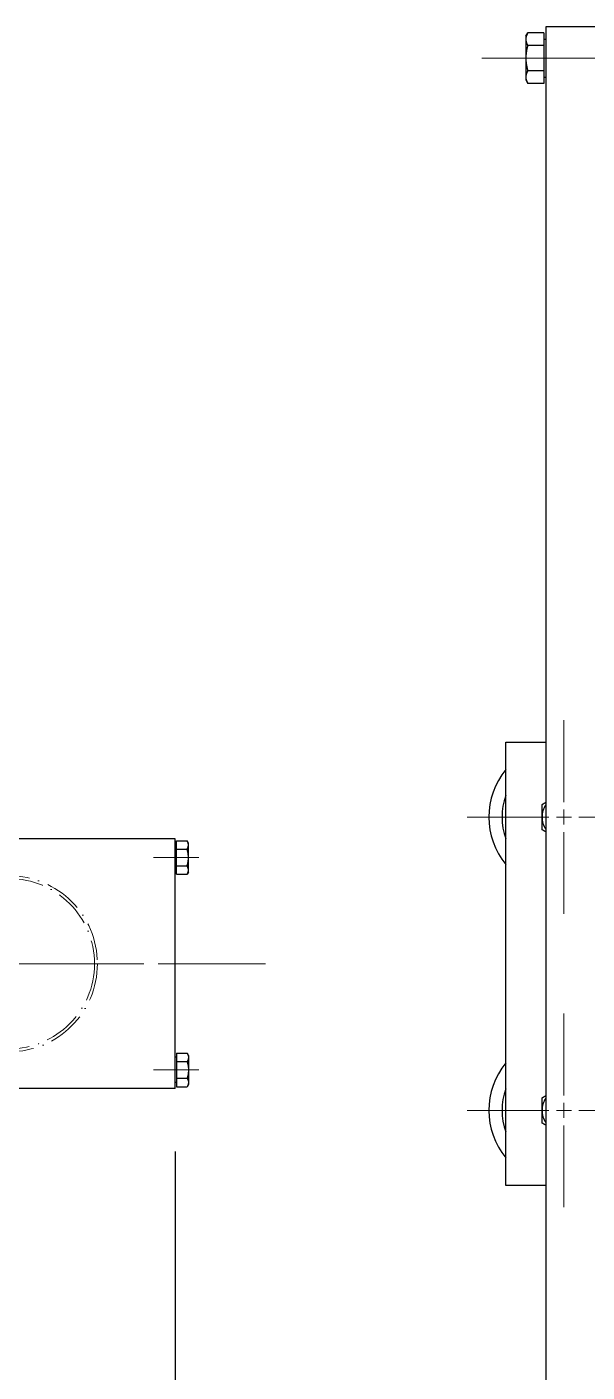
# Model space of a CAD drawing. Header units: millimetres. Extents: x 587 to 10361, y -8386 to 1488.
# Drawn here: x 8307.3 to 8396.9, y -6335 to -6119.6 of the extents above; entities that cross this region are included whole.
import ezdxf

# ---------------------------------------------------------------- set-up
doc = ezdxf.new("R2010")
doc.units = ezdxf.units.MM
doc.linetypes.add('ACAD_ISO10W100', pattern=[18, 12, -3, 0, -3])
doc.linetypes.add('CENTER2', pattern=[28.575, 19.05, -3.175, 3.175, -3.175])
for name, color, linetype, lineweight in [('Gruba', 7, 'Continuous', 30), ('Symetria', 210, 'ACAD_ISO10W100', 0), ('Widoczne (ISO)', 7, 'Continuous', 30), ('Wymiar', 3, 'Continuous', 20)]:
    doc.layers.add(name, color=color, linetype=linetype, lineweight=lineweight)
doc.dimstyles.get("Standard").update_dxf_attribs({"dimtxt": 2, "dimasz": 1, "dimexe": 0.18, "dimexo": 0.0625, "dimgap": 0.09, "dimtad": 1, "dimzin": 0, "dimdsep": 46, "dimtxsty": 'Standard', "dimcen": 1, "dimadec": 0, "dimazin": 0, "dimtfac": 1, "dimtofl": 0, "dimtmove": 0, "dimatfit": 3, "dimfxl": 1, "dimtolj": 1, "dimtzin": 0, "dimarcsym": 0})

# ---------------------------------------------------------------- blocks, each defined once
blk = doc.blocks.new('*U475')
at = {"layer": 'Symetria', "color": 0, "linetype": 'CENTER2', "transparency": 16777216}
for p, q in [((0, 2.4), (0, 15.5)), ((-15.5, 0), (-2.4, 0)), ((2.4, 0), (15.5, 0)), ((0, -15.5), (0, -2.4))]:
    blk.add_line(p, q, dxfattribs=at)
at = {"layer": 'Symetria', "color": 0, "linetype": 'Continuous', "transparency": 16777216}
for p, q in [((-1.2, 0), (1.2, 0)), ((0, -1.2), (0, 1.2))]:
    blk.add_line(p, q, dxfattribs=at)
blk = doc.blocks.new('*U476')
at = {"layer": 'Symetria', "color": 0, "linetype": 'CENTER2', "transparency": 16777216}
for p, q in [((0, 2.4), (0, 15.5)), ((-15.5, 0), (-2.4, 0)), ((2.4, 0), (15.5, 0)), ((0, -15.5), (0, -2.4))]:
    blk.add_line(p, q, dxfattribs=at)
at = {"layer": 'Symetria', "color": 0, "linetype": 'Continuous', "transparency": 16777216}
for p, q in [((-1.2, 0), (1.2, 0)), ((0, -1.2), (0, 1.2))]:
    blk.add_line(p, q, dxfattribs=at)
blk = doc.blocks.new('*U480')
at = {"layer": 'Symetria', "color": 0, "linetype": 'CENTER2', "transparency": 16777216}
blk.add_line((72.06, 0), (-4.46, 0), dxfattribs=at)
blk = doc.blocks.new('*U554')
at = {"layer": 'Symetria', "color": 0, "linetype": 'CENTER2', "transparency": 16777216}
blk.add_line((3.62505, 0), (-3.62505, 0), dxfattribs=at)
blk = doc.blocks.new('*U555')
at = {"layer": 'Symetria', "color": 0, "linetype": 'CENTER2', "transparency": 16777216}
blk.add_line((3.62505, 0), (-3.62505, 0), dxfattribs=at)
blk = doc.blocks.new('*U557')
at = {"layer": 'Symetria', "color": 0, "linetype": 'CENTER2', "transparency": 16777216}
for p, q in [((0, 0.38), (0, 5.4)), ((-5.4, 0), (-0.38, 0)), ((0.38, 0), (5.4, 0)), ((0, -5.4), (0, -0.38))]:
    blk.add_line(p, q, dxfattribs=at)
at = {"layer": 'Symetria', "color": 0, "linetype": 'Continuous', "transparency": 16777216}
for p, q in [((-0.19, 0), (0.19, 0)), ((0, -0.19), (0, 0.19))]:
    blk.add_line(p, q, dxfattribs=at)
blk = doc.blocks.new('*U559')
at = {"layer": 'Symetria', "color": 0, "linetype": 'CENTER2', "transparency": 16777216}
for p, q in [((0, 3.6), (0, 21.5)), ((-21.5, 0), (-3.6, 0)), ((3.6, 0), (21.5, 0)), ((0, -21.5), (0, -3.6))]:
    blk.add_line(p, q, dxfattribs=at)
at = {"layer": 'Symetria', "color": 0, "linetype": 'Continuous', "transparency": 16777216}
for p, q in [((-1.8, 0), (1.8, 0)), ((0, -1.8), (0, 1.8))]:
    blk.add_line(p, q, dxfattribs=at)
blk = doc.blocks.new('*U561')
at = {"layer": 'Symetria', "color": 0, "linetype": 'CENTER2', "transparency": 16777216}
blk.add_line((-118.71, 0), (441.38, 0), dxfattribs=at)
blk = doc.blocks.new('*D643')
at = {"layer": 'Defpoints', "color": 0, "transparency": 16777216}
for p in [(7698.84, -6299.64), (8330.99, -6299.64), (8330.99, -6552.91)]:
    blk.add_point(p, dxfattribs=at)
at = {"layer": 'Wymiar', "color": 0, "lineweight": -2, "transparency": 16777216}
for p, q in [((7698.84, -6299.7), (7698.84, -6553.09)), ((8330.99, -6299.7), (8330.99, -6553.09)), ((7699.84, -6552.91), (8329.99, -6552.91))]:
    blk.add_line(p, q, dxfattribs=at)
at = {"layer": 'Wymiar', "color": 0, "transparency": 16777216}
for points in [[(7699.84, -6552.75), (7699.84, -6553.08), (7698.84, -6552.91)], [(8329.99, -6552.75), (8329.99, -6553.08), (8330.99, -6552.91)]]:
    blk.add_solid(points, dxfattribs=at)
at = {"layer": 'Wymiar', "color": 0, "transparency": 16777216, "insert": (8014.92, -6549.32), "char_height": 2, "attachment_point": 5}
blk.add_mtext('\\A1;{\\H3.5x;1443}', dxfattribs=at)

msp = doc.modelspace()

# ---------------------------------------------------------------- linework, layer by layer
at = {"layer": 'Gruba'}
for p, q in [((8405.245, -6119.637), (8390.245, -6119.637)), ((8390.245, -6119.637), (8390.245, -6417.637)), ((8383.879, -6234.154), (8390.245, -6234.154)), ((8383.879, -6305.12), (8383.879, -6234.154)), ((8330.99, -6249.637), (8295.99, -6249.637)), ((8330.99, -6289.637), (8330.99, -6249.637)), ((8330.99, -6289.637), (8295.99, -6289.637)), ((8390.245, -6305.12), (8383.879, -6305.12))]:
    msp.add_line(p, q, dxfattribs=at)
for centre, radius, start, end in [((8393.156, -6246.154), 12, 140.63272, 219.36728), ((8393.156, -6246.154), 9.9, 159.5678, 200.4322), ((8393.156, -6246.154), 3.5, 146.27524, 180.06535), ((8393.156, -6246.154), 3.5, 180.06535, 213.72476), ((8393.156, -6293.12), 12, 140.63272, 219.36728), ((8393.156, -6293.12), 9.9, 159.5678, 200.4322), ((8393.156, -6293.12), 3.5, 146.27524, 180.11546), ((8393.156, -6293.12), 3.5, 180.11546, 213.72476)]:
    msp.add_arc(centre, radius, start, end, dxfattribs=at)
for points, weights in [([(8389.654, -6244.137), (8389.961, -6243.959), (8390.245, -6243.795)], [1, 1.01211684246, 1.01649723628]), ([(8389.656, -6246.158), (8389.655, -6245.22), (8389.654, -6244.137)], [1, 1.0379548493, 1]), ([(8389.658, -6248.179), (8389.657, -6247.096), (8389.656, -6246.158)], [1, 1.0379548493, 1]), ([(8390.245, -6248.516), (8389.963, -6248.354), (8389.658, -6248.179)], [1.01641334095, 1.01200177377, 1]), ([(8389.652, -6291.107), (8389.96, -6290.928), (8390.245, -6290.763)], [1, 1.01216098381, 1.01652904893]), ([(8389.656, -6293.127), (8389.654, -6292.19), (8389.652, -6291.107)], [1, 1.0379548493, 1]), ([(8389.66, -6295.148), (8389.658, -6294.065), (8389.656, -6293.127)], [1, 1.0379548493, 1]), ([(8390.245, -6295.484), (8389.964, -6295.322), (8389.66, -6295.148)], [1.01638081011, 1.01195766278, 1])]:
    msp.add_rational_spline(points, weights, degree=2, dxfattribs=at)
at = {"layer": 'Symetria', "ltscale": 0.5}
for radius in [14.093, 13.627]:
    msp.add_circle((8304.447, -6269.637), radius, dxfattribs=at)
at = {"layer": 'Widoczne (ISO)'}
for p, q in [((8387.064, -6121.138), (8387.377, -6120.597)), ((8387.064, -6121.138), (8387.064, -6121.607)), ((8389.927, -6120.597), (8387.377, -6120.597)), ((8389.927, -6120.597), (8389.927, -6122.617)), ((8387.064, -6121.607), (8387.064, -6124.637)), ((8389.927, -6122.617), (8387.377, -6122.617)), ((8389.927, -6121.584), (8390.245, -6121.584)), ((8389.927, -6122.617), (8389.927, -6126.657)), ((8387.064, -6124.637), (8387.064, -6127.667)), ((8389.927, -6126.657), (8387.377, -6126.657)), ((8389.927, -6126.657), (8389.927, -6128.677)), ((8387.064, -6127.667), (8387.064, -6128.136)), ((8387.064, -6128.136), (8387.377, -6128.677)), ((8389.927, -6128.677), (8387.377, -6128.677)), ((8389.927, -6127.69), (8390.245, -6127.69)), ((8331.201, -6249.955), (8332.894, -6249.955)), ((8331.201, -6251.296), (8331.201, -6249.955)), ((8333.102, -6250.314), (8332.894, -6249.955)), ((8333.102, -6250.625), (8333.102, -6250.314)), ((8331.201, -6250.61), (8330.99, -6250.61)), ((8331.201, -6251.296), (8332.894, -6251.296)), ((8331.201, -6253.978), (8331.201, -6251.296)), ((8333.102, -6252.637), (8333.102, -6250.625)), ((8331.201, -6254.664), (8330.99, -6254.664)), ((8331.201, -6253.978), (8332.894, -6253.978)), ((8331.201, -6255.319), (8331.201, -6253.978)), ((8333.102, -6254.649), (8333.102, -6252.637)), ((8333.102, -6254.96), (8333.102, -6254.649)), ((8331.201, -6255.319), (8332.894, -6255.319)), ((8333.102, -6254.96), (8332.894, -6255.319)), ((8331.201, -6284.61), (8330.99, -6284.61)), ((8331.201, -6283.955), (8331.201, -6285.296)), ((8331.201, -6283.955), (8332.894, -6283.955)), ((8333.102, -6284.314), (8332.894, -6283.955)), ((8333.102, -6284.314), (8333.102, -6284.625)), ((8333.102, -6284.625), (8333.102, -6286.637)), ((8331.201, -6285.296), (8332.894, -6285.296)), ((8331.201, -6285.296), (8331.201, -6287.978)), ((8333.102, -6286.637), (8333.102, -6288.649)), ((8331.201, -6288.664), (8330.99, -6288.664)), ((8331.201, -6287.978), (8332.894, -6287.978)), ((8331.201, -6287.978), (8331.201, -6289.319)), ((8333.102, -6288.96), (8332.894, -6289.319)), ((8333.102, -6288.649), (8333.102, -6288.96)), ((8331.201, -6289.319), (8332.894, -6289.319))]:
    msp.add_line(p, q, dxfattribs=at)
for points in [[(8387.377, -6120.597), (8387.064, -6121.138), (8387.064, -6121.607)], [(8387.064, -6121.607), (8387.064, -6122.076), (8387.377, -6122.617)], [(8387.377, -6122.617), (8387.064, -6123.7), (8387.064, -6124.637)], [(8387.064, -6124.637), (8387.064, -6125.575), (8387.377, -6126.657)], [(8387.377, -6126.657), (8387.064, -6127.198), (8387.064, -6127.667)], [(8387.064, -6127.667), (8387.064, -6128.136), (8387.377, -6128.677)], [(8333.102, -6250.625), (8333.102, -6250.314), (8332.894, -6249.955)], [(8332.894, -6251.296), (8333.102, -6250.937), (8333.102, -6250.625)], [(8333.102, -6252.637), (8333.102, -6252.015), (8332.894, -6251.296)], [(8332.894, -6253.978), (8333.102, -6253.26), (8333.102, -6252.637)], [(8333.102, -6254.649), (8333.102, -6254.338), (8332.894, -6253.978)], [(8332.894, -6255.319), (8333.102, -6254.96), (8333.102, -6254.649)], [(8332.894, -6283.955), (8333.102, -6284.314), (8333.102, -6284.625)], [(8333.102, -6284.625), (8333.102, -6284.937), (8332.894, -6285.296)], [(8332.894, -6285.296), (8333.102, -6286.015), (8333.102, -6286.637)], [(8333.102, -6286.637), (8333.102, -6287.26), (8332.894, -6287.978)], [(8332.894, -6287.978), (8333.102, -6288.338), (8333.102, -6288.649)], [(8333.102, -6288.649), (8333.102, -6288.96), (8332.894, -6289.319)]]:
    msp.add_rational_spline(points, [1, 1.0379548493, 1], degree=2, dxfattribs=at)

# ---------------------------------------------------------------- block references
at = {"layer": 'Symetria', "linetype": 'CENTER2'}
for name, p in [('*U480', (8384.184, -6124.637)), ('*U475', (8393.156, -6246.154)), ('*U559', (8304.447, -6269.637)), ('*U555', (8331.115, -6252.637)), ('*U557', (8304.447, -6269.637)), ('*U561', (7904.058, -6269.637)), ('*U476', (8393.156, -6293.12)), ('*U554', (8331.115, -6286.637))]:
    msp.add_blockref(name, p, dxfattribs=at)

# ---------------------------------------------------------------- dimensions: what is measured, and where the dimension line sits
at = {"layer": 'Wymiar'}
dim = msp.add_linear_dim(base=(8330.99, -6552.914), p1=(7698.844, -6299.637), p2=(8330.99, -6299.637), text='{\\H3.5x;1443}', dimstyle='Standard', dxfattribs=at)
dim.commit()
dim.dimension.update_dxf_attribs({"geometry": '*D643', "text_midpoint": (8014.917, -6549.324)})

doc.saveas('drawing.dxf')
